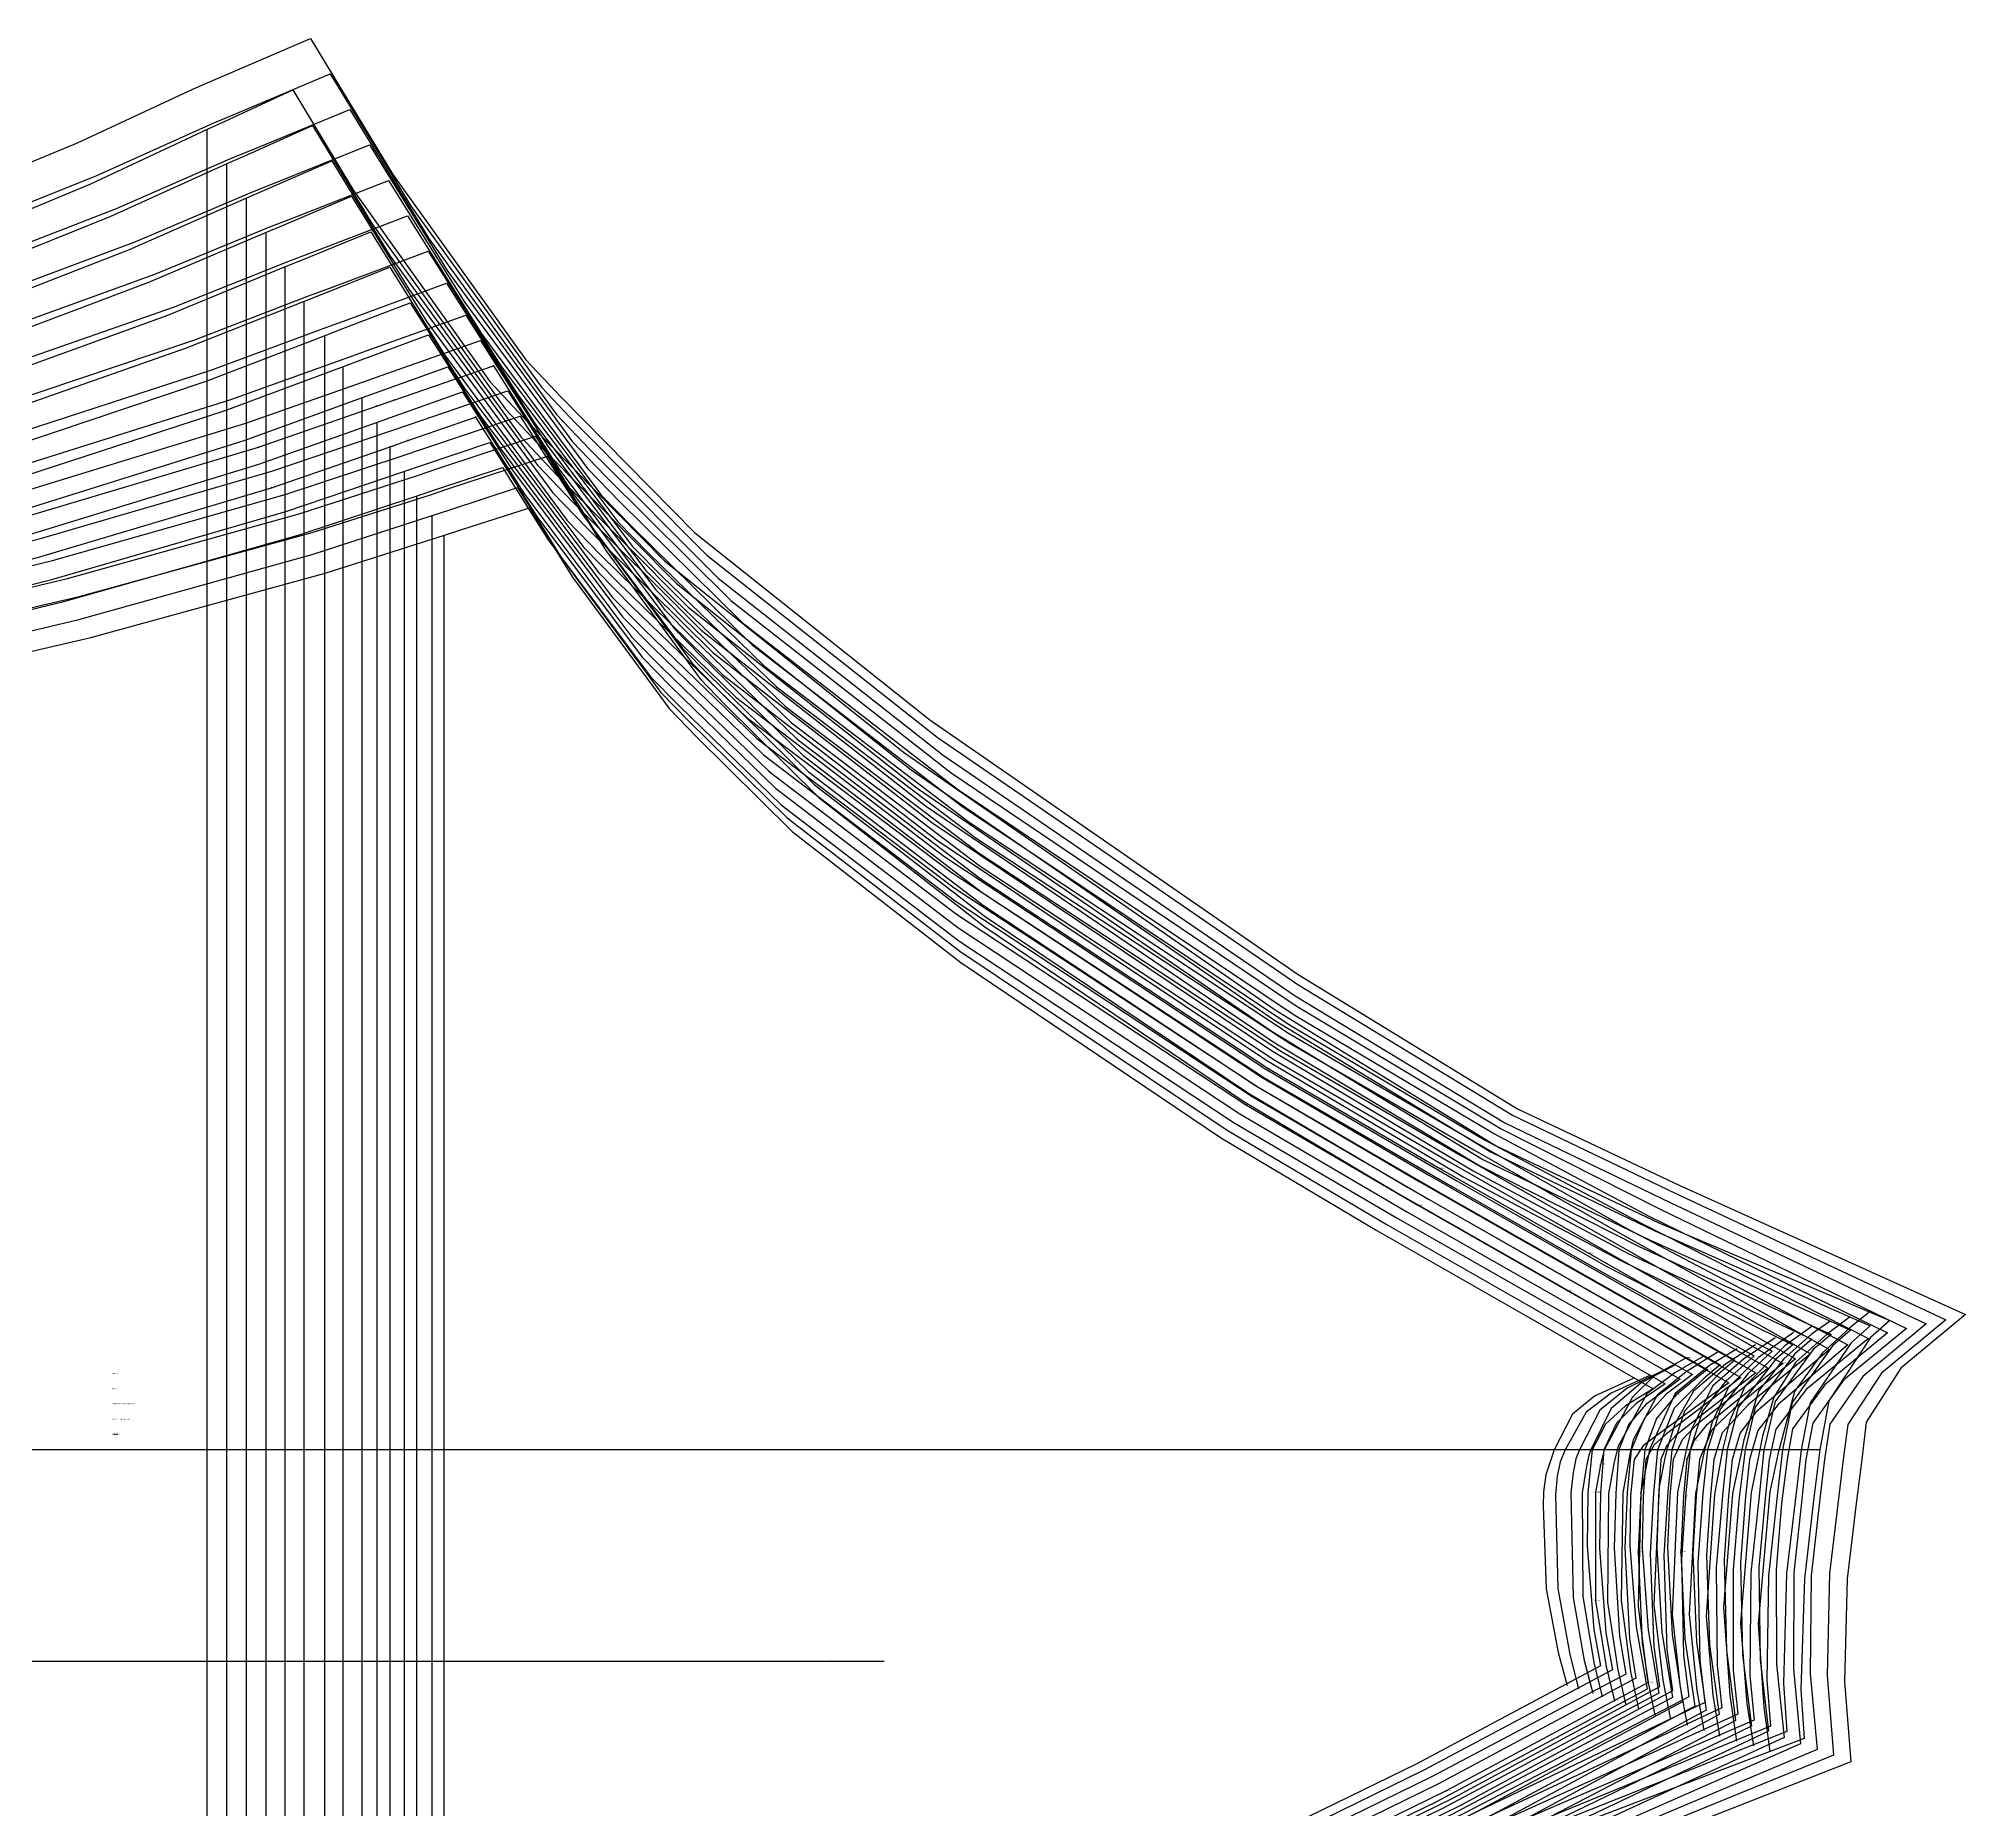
# Model space of a CAD drawing. Extents: x -295 to 1955, y -1240 to 914.
# Drawn here: x 1504.3 to 1955.4, y 499.4 to 914 of the extents above; entities that cross this region are included whole.
import ezdxf

# ---------------------------------------------------------------- set-up
doc = ezdxf.new("R2010")
doc.units = 0

# ---------------------------------------------------------------- blocks, each defined once
blk = doc.blocks.new('GMH2446F17SA_42')
at = {"layer": '1'}
for points in [[(1143.1474, 728.8353), (1261.6079, 739.3966), (1274.2037, 740.6183), (1332.0599, 747.6592), (1394.9452, 757.8954), (1456.0119, 769.9426), (1513.807, 783.4326), (1568.318, 798.383), (1596.0192, 807.2425), (1600.134, 808.5913), (1623.4131, 816.2418)], [(1623.4131, 816.2418), (1637.1063, 794.1819), (1659.1763, 764.126), (1664.9269, 758.152), (1687.035, 736.247), (1725.8132, 706.0743), (1786.476, 665.1651), (1822.5644, 643.6106), (1857.4665, 623.7199), (1899.981, 599.3283)], [(1899.981, 599.3283), (1882.8995, 586.7908), (1879.948, 584.5506), (1877.8144, 581.3603), (1876.9788, 572.8666), (1876.8416, 561.1851), (1878.2996, 542.2164), (1880.9209, 527.5834)], [(1880.9209, 527.5834), (1831.3782, 501.1522), (1799.8212, 485.7192), (1751.9752, 460.4716), (1713.0294, 436.1562), (1662.2802, 398.2644), (1636.423, 371.4801), (1623.3852, 350.9137)]]:
    blk.add_lwpolyline(points, dxfattribs=at)
at = {"layer": '14'}
for points in [[(1153.1474, 719.8945), (1262.7712, 729.6303), (1275.5271, 730.8647), (1333.6982, 737.9259), (1396.9442, 748.1977), (1458.336, 760.2855), (1516.4842, 773.8415), (1571.3812, 788.8758), (1599.2857, 797.7912), (1603.4106, 799.1145), (1619.217, 804.2021)], [(1619.217, 804.2021), (1629.3135, 787.9588), (1651.9449, 757.1791), (1658.1832, 750.7047), (1680.7434, 728.3806), (1720.1719, 697.7431), (1781.2563, 656.6053), (1817.5707, 634.9467), (1852.5313, 615.023), (1882.2874, 597.8703)], [(1882.2874, 597.8703), (1875.8307, 593.9359), (1871.1546, 589.6102), (1867.9821, 583.6032), (1866.9991, 573.5702), (1866.8315, 561.1826), (1868.4317, 541.5814), (1870.0014, 533.0724)], [(1870.0014, 533.0724), (1826.8138, 510.0524), (1795.2898, 494.6346), (1747.0222, 469.166), (1707.4363, 444.4594), (1655.7143, 405.8514), (1629.0545, 378.3534), (1619.1561, 363.0372)]]:
    blk.add_lwpolyline(points, dxfattribs=at)
at = {"layer": '5'}
blk.add_line((1315.5194, 534.1621), (1702.27, 534.1621), dxfattribs=at)
at = {"layer": '7'}
blk.add_line((1315.5194, 534.1621), (1702.27, 534.1621), dxfattribs=at)
at = {"layer": '8'}
for p, q in [((1599.2171, 369.5751), (1599.2171, 797.7683)), ((1867.9796, 583.6032), (1153.1474, 583.6032))]:
    blk.add_line(p, q, dxfattribs=at)
blk.add_lwpolyline([(1877.6189, 600.3036), (1868.5587, 596.2016), (1863.4304, 591.9928), (1859.0895, 583.6032), (1857.1972, 577.7535), (1856.5902, 573.8216), (1856.5267, 570.4917), (1857.2074, 551.0403), (1860.0471, 536.1763), (1862.1248, 528.4572)], dxfattribs=at)
at = {"layer": '1'}
for s, p in [('SIZE: 42', (1521.5642, 587.1337)), ('Piece Name: GMH2446F17SA', (1521.5642, 583.5778))]:
    blk.add_text(s, height=0.25, dxfattribs=at).set_placement(p)
blk = doc.blocks.new('GMH2446F17SA_44')
at = {"layer": '1'}
for points in [[(1140.3254, 731.3346), (1258.8291, 742.437), (1271.4301, 743.7171), (1329.3014, 751.0247), (1392.1893, 761.553), (1453.2484, 773.8822), (1511.0283, 787.6439), (1565.5138, 802.8509), (1593.1973, 811.8425), (1597.3121, 813.2065), (1620.5912, 820.9407)], [(1620.5912, 820.9407), (1634.6628, 798.4313), (1657.3221, 767.7735), (1663.2225, 761.6851), (1685.8946, 739.361), (1725.638, 708.6372), (1787.7918, 667.0066), (1824.7564, 645.0864), (1859.6585, 625.1957), (1902.803, 600.5297)], [(1902.803, 600.5297), (1885.4014, 587.3573), (1882.5312, 584.8198), (1880.583, 581.3603), (1879.9455, 572.7802), (1879.7499, 560.578), (1881.1012, 541.4188), (1883.6564, 526.6284)], [(1883.6564, 526.6284), (1833.1562, 499.6892), (1801.5992, 484.2561), (1753.7532, 459.0085), (1713.3139, 433.8829), (1660.6063, 394.7059), (1633.9973, 367.2866), (1620.5632, 346.2147)]]:
    blk.add_lwpolyline(points, dxfattribs=at)
at = {"layer": '14'}
for points in [[(1150.3254, 722.3938), (1259.9925, 732.6377), (1272.7534, 733.933), (1330.9372, 741.2635), (1394.1857, 751.8324), (1455.575, 764.2124), (1513.708, 778.0427), (1568.5796, 793.3411), (1596.4637, 802.3911), (1600.5887, 803.7348), (1616.3951, 808.9012)], [(1616.3951, 808.9012), (1626.771, 792.3226), (1650.0069, 760.9155), (1656.4102, 754.3115), (1679.5496, 731.5531), (1719.9636, 700.3415), (1782.5594, 658.4595), (1819.7627, 636.4225), (1854.7233, 616.4987), (1885.1093, 599.0717)], [(1885.1093, 599.0717), (1878.3326, 594.5023), (1873.7377, 589.8795), (1870.7507, 583.6032), (1869.9658, 573.4838), (1869.7398, 560.5755), (1871.213, 540.7381), (1872.737, 532.1173)], [(1872.737, 532.1173), (1828.5918, 508.5893), (1797.0678, 493.1715), (1748.8002, 467.7029), (1707.7259, 442.1887), (1654.0404, 402.2929), (1626.5526, 374.0709), (1616.3341, 358.3382)]]:
    blk.add_lwpolyline(points, dxfattribs=at)
at = {"layer": '5'}
blk.add_line((1312.6974, 534.1621), (1699.448, 534.1621), dxfattribs=at)
at = {"layer": '7'}
blk.add_line((1312.6974, 534.1621), (1699.448, 534.1621), dxfattribs=at)
at = {"layer": '8'}
for p, q in [((1596.3951, 364.9752), (1596.3951, 802.3683)), ((1870.7481, 583.6032), (1150.3254, 583.6032))]:
    blk.add_line(p, q, dxfattribs=at)
blk.add_lwpolyline([(1881.4797, 601.0352), (1872.4499, 596.8594), (1866.5775, 592.4601), (1861.6981, 583.6032), (1860.5323, 580.7838), (1859.8058, 577.4945), (1859.4172, 573.1206), (1860.0014, 551.1928), (1862.7548, 535.6962), (1864.8122, 527.6393)], dxfattribs=at)
at = {"layer": '1'}
for s, p in [('SIZE: 44', (1521.5642, 587.1337)), ('Piece Name: GMH2446F17SA', (1521.5642, 583.5778))]:
    blk.add_text(s, height=0.25, dxfattribs=at).set_placement(p)
blk = doc.blocks.new('GMH2446F17SA_46')
at = {"layer": '1'}
for points in [[(1136.8101, 733.834), (1255.3595, 745.4774), (1267.9655, 746.8159), (1325.847, 754.3902), (1388.74, 765.2081), (1449.7914, 777.8217), (1507.5561, 791.8552), (1562.0162, 807.3187), (1589.6794, 816.4424), (1593.7967, 817.8216), (1617.0733, 825.6398)], [(1617.0733, 825.6398), (1631.6376, 802.635), (1655.059, 771.3244), (1661.1448, 765.1141), (1684.5306, 742.3506), (1725.4729, 711.0705), (1789.4605, 668.7363), (1827.5021, 646.4707), (1862.4043, 626.58), (1906.3183, 601.6499)], [(1906.3183, 601.6499), (1887.6493, 587.0906), (1885.3989, 584.5785), (1884.0654, 581.3603), (1883.504, 572.671), (1883.1713, 560.6873), (1884.3295, 540.9235), (1886.7832, 525.6454)], [(1886.7832, 525.6454), (1835.1501, 498.2236), (1803.5956, 482.7906), (1755.7471, 457.543), (1713.7304, 431.7975), (1658.9198, 391.5868), (1631.1271, 363.3013), (1617.0479, 341.5158)]]:
    blk.add_lwpolyline(points, dxfattribs=at)
at = {"layer": '14'}
for points in [[(1146.8101, 724.8932), (1256.5203, 735.6476), (1269.2863, 736.9988), (1327.4828, 744.6036), (1390.7364, 755.4672), (1452.1181, 768.1392), (1510.2358, 782.2464), (1565.082, 797.8064), (1592.9483, 806.9911), (1597.0733, 808.3551), (1612.8797, 813.6001)], [(1612.8797, 813.6001), (1623.6189, 796.6507), (1647.6396, 764.5604), (1654.2436, 757.8243), (1678.1146, 734.6061), (1719.7553, 702.8155), (1784.2154, 660.2045), (1822.5085, 637.8067), (1857.469, 617.883), (1888.6272, 600.1919)], [(1888.6272, 600.1919), (1880.5805, 594.2356), (1876.6054, 589.6382), (1874.2356, 583.6032), (1873.5269, 573.3746), (1873.1611, 560.6847), (1874.4057, 540.0929), (1875.8637, 531.1344)], [(1875.8637, 531.1344), (1830.5882, 507.1237), (1799.0643, 491.7059), (1750.7967, 466.2374), (1708.1424, 440.1033), (1652.3539, 399.1737), (1623.5554, 369.9561), (1612.8188, 353.6392)]]:
    blk.add_lwpolyline(points, dxfattribs=at)
at = {"layer": '5'}
blk.add_line((1309.1821, 534.1621), (1695.9327, 534.1621), dxfattribs=at)
at = {"layer": '7'}
blk.add_line((1309.1821, 534.1621), (1695.9327, 534.1621), dxfattribs=at)
at = {"layer": '8'}
for p, q in [((1592.8798, 360.3752), (1592.8798, 806.9682)), ((1874.233, 583.6032), (1146.8101, 583.6032))]:
    blk.add_line(p, q, dxfattribs=at)
blk.add_lwpolyline([(1884.7918, 602.2874), (1876.2168, 598.0507), (1869.8007, 592.8945), (1865.0103, 583.6032), (1864.195, 581.5254), (1863.5549, 578.3428), (1863.0367, 573.5524), (1863.5346, 549.0134), (1866.1685, 534.3195), (1868.132, 526.6792)], dxfattribs=at)
at = {"layer": '1'}
for s, p in [('SIZE: 46', (1521.5642, 587.1337)), ('Piece Name: GMH2446F17SA', (1521.5642, 583.5778))]:
    blk.add_text(s, height=0.25, dxfattribs=at).set_placement(p)
blk = doc.blocks.new('GMH2446F17SA_48')
at = {"layer": '1'}
for points in [[(1133.8967, 736.3334), (1252.5147, 748.8149), (1265.1283, 750.2424), (1323.0302, 758.2282), (1385.9282, 769.4981), (1446.9695, 782.5512), (1504.7088, 797.0038), (1559.1308, 812.8661), (1586.766, 822.193), (1590.8833, 823.5951), (1614.1599, 831.5402)], [(1614.1599, 831.5402), (1629.0824, 807.969), (1653.0778, 775.8888), (1659.3109, 769.5235), (1683.2682, 746.1987), (1725.2163, 714.149), (1790.7737, 670.7734), (1829.7475, 647.9566), (1864.6496, 628.0658), (1909.2317, 602.7268)], [(1909.2317, 602.7268), (1892.4194, 589.4756), (1889.0793, 585.9653), (1887.0016, 581.3603), (1886.1583, 572.8234), (1885.6326, 560.7965), (1886.7121, 540.4104), (1889.1505, 524.6421)], [(1889.1505, 524.6421), (1836.5852, 496.5243), (1805.0307, 481.0913), (1757.1822, 455.8437), (1714.1546, 429.4251), (1658.0333, 388.1755), (1628.8919, 358.4804), (1614.1345, 335.6153)]]:
    blk.add_lwpolyline(points, dxfattribs=at)
at = {"layer": '14'}
for points in [[(1143.8967, 727.3926), (1253.6729, 738.9343), (1266.4466, 740.377), (1324.6659, 748.4009), (1387.9246, 759.7268), (1449.2961, 772.8459), (1507.3884, 787.3823), (1562.1966, 803.3487), (1590.035, 812.7416), (1594.1599, 814.1361), (1609.9663, 819.5006)], [(1609.9663, 819.5006), (1620.9671, 802.127), (1645.5772, 769.234), (1652.3437, 762.3302), (1676.7988, 738.5279), (1719.4683, 705.9397), (1785.5159, 662.2542), (1824.7538, 639.2926), (1859.7144, 619.3689), (1891.5406, 601.2689)], [(1891.5406, 601.2689), (1885.3506, 596.6206), (1880.2859, 591.025), (1877.1718, 583.6032), (1876.1812, 573.527), (1875.6224, 560.794), (1876.7781, 539.4325), (1878.231, 530.1311)], [(1878.231, 530.1311), (1832.0233, 505.4245), (1800.4994, 490.0067), (1752.2317, 464.5381), (1708.5692, 437.7335), (1651.4674, 395.7625), (1621.1881, 364.9422), (1609.9054, 347.7387)]]:
    blk.add_lwpolyline(points, dxfattribs=at)
at = {"layer": '5'}
blk.add_line((1306.2687, 534.1621), (1693.0193, 534.1621), dxfattribs=at)
at = {"layer": '7'}
blk.add_line((1306.2687, 534.1621), (1693.0193, 534.1621), dxfattribs=at)
at = {"layer": '8'}
for p, q in [((1589.9664, 354.6247), (1589.9664, 812.7188)), ((1877.1693, 583.6032), (1143.8967, 583.6032))]:
    blk.add_line(p, q, dxfattribs=at)
blk.add_lwpolyline([(1887.535, 603.5371), (1879.3715, 599.2496), (1872.4372, 593.2755), (1867.6798, 583.6032), (1867.1972, 582.3408), (1866.6181, 579.2928), (1865.6859, 573.5371), (1865.8434, 549.3233), (1868.3987, 533.8395), (1870.3494, 525.7826)], dxfattribs=at)
at = {"layer": '1'}
for s, p in [('SIZE: 48', (1521.5642, 587.1337)), ('Piece Name: GMH2446F17SA', (1521.5642, 583.5778))]:
    blk.add_text(s, height=0.25, dxfattribs=at).set_placement(p)
blk = doc.blocks.new('GMH2446F17SA_50')
at = {"layer": '1'}
for points in [[(1130.5007, 738.8327), (1249.1924, 752.1525), (1261.8111, 753.6714), (1319.7333, 762.0686), (1382.6364, 773.7857), (1443.6649, 787.2807), (1501.3814, 802.1524), (1555.7678, 818.4109), (1583.3726, 827.9435), (1587.4899, 829.3659), (1610.7665, 837.4406)], [(1610.7665, 837.4406), (1626.1258, 813.2801), (1650.8146, 780.4074), (1657.2256, 773.8898), (1681.8585, 750.0011), (1724.9699, 717.1944), (1792.3358, 672.8105), (1832.3764, 649.473), (1867.2785, 629.5822), (1912.6277, 603.852)], [(1912.6277, 603.852), (1894.8045, 589.4198), (1891.8657, 585.8688), (1890.2071, 581.3603), (1889.3841, 572.77), (1888.7872, 559.6789), (1889.7245, 539.3665), (1892.046, 523.6439)], [(1892.046, 523.6439), (1838.3911, 494.8479), (1806.8341, 479.4149), (1758.9881, 454.1673), (1714.4569, 426.8674), (1656.3696, 384.2284), (1626.0852, 353.4334), (1610.7385, 329.7149)]]:
    blk.add_lwpolyline(points, dxfattribs=at)
at = {"layer": '14'}
for points in [[(1140.5007, 729.8919), (1250.3455, 742.2211), (1263.1243, 743.7578), (1321.3665, 752.2007), (1384.6302, 763.9863), (1445.9916, 777.555), (1504.0611, 792.5181), (1558.8311, 808.891), (1586.639, 818.4922), (1590.7665, 819.9197), (1606.5704, 825.401)], [(1606.5704, 825.401), (1617.8962, 807.588), (1643.2175, 773.8695), (1650.1771, 766.793), (1675.3256, 742.4065), (1719.1838, 709.0309), (1787.0628, 664.3091), (1827.3827, 640.809), (1862.3433, 620.8853), (1894.934, 602.3941)], [(1894.934, 602.3941), (1887.7357, 596.5648), (1883.0722, 590.9285), (1880.3747, 583.6032), (1879.4045, 573.4736), (1878.7771, 559.6763), (1879.7575, 538.4039), (1881.1266, 529.1328)], [(1881.1266, 529.1328), (1833.8267, 503.7481), (1802.3028, 488.3303), (1754.0351, 462.8617), (1708.8739, 435.1757), (1649.8037, 391.8154), (1618.2645, 359.7453), (1606.5094, 341.8383)]]:
    blk.add_lwpolyline(points, dxfattribs=at)
at = {"layer": '2'}
for p in [(1610.7665, 837.4406), (1610.7665, 837.4406), (1606.5704, 825.401), (1606.5704, 825.401), (1586.5704, 818.4693), (1681.8585, 750.0011), (1675.3256, 742.4065), (1792.3358, 672.8105), (1787.0628, 664.3091), (1832.3764, 649.473), (1827.3827, 640.809), (1867.2785, 629.5822), (1862.3433, 620.8853), (1889.981, 605.0814), (1894.934, 602.3941), (1894.934, 602.3941), (1912.6277, 603.852), (1912.6277, 603.852), (1870.8244, 583.6032), (1870.8244, 583.6032), (1880.3722, 583.6032), (1868.8254, 573.6209), (1879.4045, 573.4736), (1889.3841, 572.77), (1689.6233, 534.1621), (1881.1266, 529.1328), (1881.1266, 529.1328), (1873.2221, 524.891), (1892.046, 523.6439), (1892.046, 523.6439), (1833.8267, 503.7481)]:
    blk.add_point(p, dxfattribs=at)
at = {"layer": '3'}
for p in [(1583.3726, 827.9435), (1587.4899, 829.3659), (1555.7678, 818.4109), (1586.639, 818.4922), (1590.7665, 819.9197), (1626.1258, 813.2801), (1558.8311, 808.891), (1617.8962, 807.588), (1650.8146, 780.4074), (1643.2175, 773.8695), (1657.2256, 773.8898), (1650.1771, 766.793), (1724.9699, 717.1944), (1719.1838, 709.0309), (1882.7293, 601.1495), (1877.441, 595.9348), (1887.7357, 596.5648), (1883.0722, 590.9285), (1894.8045, 589.4198), (1880.3747, 583.6032), (1891.8657, 585.8688), (1869.9938, 580.1132), (1890.2071, 581.3603), (1878.7771, 559.6763), (1888.7872, 559.6789), (1868.7771, 548.2311), (1879.7575, 538.4039), (1889.7245, 539.3665), (1871.2968, 532.8819)]:
    blk.add_point(p, dxfattribs=at)
at = {"layer": '4'}
for p in [(1870.8244, 583.6032, -3.998), (1880.3747, 583.6032, -3.998), (1890.2071, 581.3603, -3.998)]:
    blk.add_point(p, dxfattribs=at)
at = {"layer": '5'}
blk.add_line((1302.8727, 534.1621), (1689.6233, 534.1621), dxfattribs=at)
at = {"layer": '7'}
blk.add_line((1302.8727, 534.1621), (1689.6233, 534.1621), dxfattribs=at)
at = {"layer": '8'}
for p, q in [((1586.5704, 348.8741), (1586.5704, 818.4693)), ((1880.3722, 583.6032), (1140.5007, 583.6032))]:
    blk.add_line(p, q, dxfattribs=at)
blk.add_lwpolyline([(1889.981, 605.0814), (1882.7293, 601.1495), (1877.441, 595.9348), (1870.8244, 583.6032), (1870.8244, 583.6032), (1869.9938, 580.1132), (1868.8254, 573.6209), (1868.7771, 548.2311), (1871.2968, 532.8819), (1873.2221, 524.891)], dxfattribs=at)
at = {"layer": '1'}
for s, p in [('SIZE: 50', (1521.5642, 601.3578)), ('Fabric: 1', (1521.5642, 597.8017)), ('CATEGORY: SLEEVE NEW FW11', (1521.5642, 594.2458)), ('ANNOTATION: 2XFABRIC', (1521.5642, 590.6898)), ('Quantity: 2', (1521.5642, 587.1337)), ('Piece Name: GMH2446F17SA', (1521.5642, 583.5778))]:
    blk.add_text(s, height=0.25, dxfattribs=at).set_placement(p)
at = {"layer": '2'}
for s, p in [('# 15', (1610.7665, 837.4406)), ('# 15', (1610.7665, 837.4406)), ('# 15', (1606.5704, 825.401)), ('# 15', (1606.5704, 825.401)), ('# 3110', (1586.5704, 818.4693)), ('# 3111', (1832.3764, 649.473)), ('# 3111', (1827.3827, 640.809)), ('# 3112', (1867.2785, 629.5822)), ('# 3112', (1862.3433, 620.8853)), ('# 3125', (1889.981, 605.0814)), ('# 3113', (1894.934, 602.3941)), ('# 3113', (1894.934, 602.3941)), ('# 3113', (1912.6277, 603.852)), ('# 3113', (1912.6277, 603.852)), ('# 3128', (1870.8244, 583.6032)), ('# 1', (1870.8244, 583.6032)), ('# 3116', (1880.3722, 583.6032)), ('# 3130', (1868.8254, 573.6209)), ('# 3117', (1879.4045, 573.4736)), ('# 3117', (1889.3841, 572.77)), ('# 3119', (1881.1266, 529.1328)), ('# 3119', (1881.1266, 529.1328)), ('# 3132', (1873.2221, 524.891)), ('# 3119', (1892.046, 523.6439)), ('# 3119', (1892.046, 523.6439)), ('# 3120', (1833.8267, 503.7481))]:
    blk.add_text(s, height=0.25, dxfattribs=at).set_placement(p)
at = {"layer": '3'}
for s, p in [('# 3110', (1583.3726, 827.9435)), ('# 3110', (1586.639, 818.4922)), ('# 3126', (1882.7293, 601.1495)), ('# 3127', (1877.441, 595.9348)), ('# 3114', (1887.7357, 596.5648)), ('# 3115', (1883.0722, 590.9285)), ('# 3114', (1894.8045, 589.4198)), ('# 3116', (1880.3747, 583.6032)), ('# 3115', (1891.8657, 585.8688)), ('# 3129', (1869.9938, 580.1132)), ('# 3116', (1890.2071, 581.3603)), ('# 3118', (1878.7771, 559.6763)), ('# 3118', (1888.7872, 559.6789)), ('# 3131', (1868.7771, 548.2311))]:
    blk.add_text(s, height=0.25, dxfattribs=at).set_placement(p)
at = {"layer": '8'}
for p in [(1889.981, 605.0814), (1880.3722, 583.6032)]:
    blk.add_text('NM', height=0.25, dxfattribs=at).set_placement(p)
blk = doc.blocks.new('GMH2446F17SA_52')
at = {"layer": '1'}
for points in [[(1127.4959, 741.3321), (1246.2536, 755.4926), (1258.8774, 757.0978), (1316.8249, 765.9066), (1379.728, 778.0757), (1440.749, 792.0127), (1498.4426, 807.3035), (1552.7884, 823.9583), (1580.3652, 833.6941), (1584.4851, 835.1393), (1607.7591, 843.341)], [(1607.7591, 843.341), (1623.4919, 818.6141), (1648.7776, 784.9667), (1655.3435, 778.2967), (1680.5707, 753.8492), (1724.7159, 720.2805), (1793.6947, 674.8654), (1834.6954, 650.9893), (1869.5975, 631.0986), (1915.6325, 604.9671)], [(1915.6325, 604.9671), (1901.1977, 593.1942), (1896.0161, 588.3326), (1893.1205, 581.3603), (1892.3229, 572.765), (1891.5889, 559.2776), (1892.4194, 538.6324), (1894.6877, 522.6457)], [(1894.6877, 522.6457), (1840.037, 493.1588), (1808.4826, 477.7258), (1760.6341, 452.4782), (1714.34, 423.8956), (1653.9744, 379.2957), (1623.2734, 347.9445), (1607.7337, 323.8145)]]:
    blk.add_lwpolyline(points, dxfattribs=at)
at = {"layer": '14'}
for points in [[(1137.4959, 732.3913), (1247.4068, 745.5053), (1260.1906, 747.136), (1318.4556, 755.998), (1381.7245, 768.2434), (1443.0757, 782.2616), (1501.1223, 797.6515), (1555.8542, 814.4307), (1583.6342, 824.2428), (1587.7617, 825.7007), (1603.5656, 831.3014)], [(1603.5656, 831.3014), (1615.1657, 813.0617), (1641.0991, 778.5405), (1648.2264, 771.2965), (1673.982, 746.3283), (1718.8968, 712.1627), (1788.409, 666.3792), (1829.7017, 642.3254), (1864.6623, 622.4017), (1897.9414, 603.5091)], [(1897.9414, 603.5091), (1894.1289, 600.3392), (1887.2226, 593.3923), (1883.2907, 583.6032), (1882.3458, 573.4686), (1881.5787, 559.275), (1882.4347, 537.5911), (1883.7682, 528.1346)], [(1883.7682, 528.1346), (1835.4752, 502.059), (1803.9512, 486.6412), (1755.6836, 461.1726), (1708.7597, 432.2065), (1647.4085, 386.8827), (1615.4121, 354.1802), (1603.5046, 335.9379)]]:
    blk.add_lwpolyline(points, dxfattribs=at)
at = {"layer": '5'}
blk.add_line((1299.8679, 534.1621), (1686.6185, 534.1621), dxfattribs=at)
at = {"layer": '7'}
blk.add_line((1299.8679, 534.1621), (1686.6185, 534.1621), dxfattribs=at)
at = {"layer": '8'}
for p, q in [((1583.5656, 343.1236), (1583.5656, 824.2199)), ((1883.2881, 583.6032), (1137.4959, 583.6032))]:
    blk.add_line(p, q, dxfattribs=at)
blk.add_lwpolyline([(1893.9968, 605.4548), (1887.3928, 601.6854), (1880.7786, 596.7197), (1874.0095, 584.289), (1873.8419, 583.6032), (1873.151, 580.7685), (1871.8302, 573.4254), (1871.6168, 547.9898), (1874.0095, 532.1097), (1875.8891, 523.837)], dxfattribs=at)
at = {"layer": '1'}
for s, p in [('SIZE: 52', (1521.5642, 587.1337)), ('Piece Name: GMH2446F17SA', (1521.5642, 583.5778))]:
    blk.add_text(s, height=0.25, dxfattribs=at).set_placement(p)
blk = doc.blocks.new('GMH2446F17SA_54')
at = {"layer": '1'}
for points in [[(1124.0135, 743.8314), (1242.8398, 758.8301), (1255.4713, 760.5243), (1313.4391, 769.7445), (1376.3473, 782.3658), (1437.3581, 796.7422), (1495.0263, 812.4521), (1549.334, 829.5056), (1576.8854, 839.4447), (1581.0027, 840.9128), (1604.2793, 849.2414)], [(1604.2793, 849.2414), (1620.4642, 823.9202), (1646.4636, 789.4727), (1653.2099, 782.6477), (1679.1306, 757.6338), (1724.4696, 723.3057), (1795.3, 676.8872), (1837.3929, 652.493), (1872.295, 632.6023), (1919.1148, 606.0821)], [(1919.1148, 606.0821), (1904.6318, 594.228), (1898.4342, 587.591), (1896.4606, 581.3603), (1895.7062, 573.0469), (1894.7943, 558.9728), (1895.5132, 537.967), (1897.723, 521.6907)], [(1897.723, 521.6907), (1841.9445, 491.5205), (1810.3876, 476.0875), (1762.5416, 450.8399), (1714.7033, 421.3861), (1652.3183, 375.4121), (1620.4134, 342.9305), (1604.2514, 317.9141)]]:
    blk.add_lwpolyline(points, dxfattribs=at)
at = {"layer": '14'}
for points in [[(1134.0135, 734.8906), (1243.9905, 748.7921), (1256.7819, 750.5142), (1315.0698, 759.7953), (1378.3438, 772.503), (1439.6847, 786.9683), (1497.706, 802.7874), (1552.3998, 819.973), (1580.1518, 829.9933), (1584.2793, 831.4818), (1600.0832, 837.2018)], [(1600.0832, 837.2018), (1612.0161, 818.5176), (1638.6836, 783.1608), (1646.0089, 775.7465), (1672.4757, 750.189), (1718.6123, 715.2361), (1789.999, 668.4188), (1832.3992, 643.8291), (1867.3598, 623.9053), (1901.4212, 604.6242)], [(1901.4212, 604.6242), (1897.5629, 601.373), (1889.6407, 592.6506), (1886.6282, 583.6032), (1885.7265, 573.7505), (1884.7842, 558.9702), (1885.5081, 536.8367), (1886.8035, 527.1796)], [(1886.8035, 527.1796), (1837.3802, 500.4207), (1805.8562, 485.0029), (1757.5886, 459.5343), (1709.1254, 429.6995), (1645.7524, 382.999), (1612.4301, 349.0062), (1600.0223, 330.0375)]]:
    blk.add_lwpolyline(points, dxfattribs=at)
at = {"layer": '5'}
blk.add_line((1296.3856, 534.1621), (1683.1361, 534.1621), dxfattribs=at)
at = {"layer": '7'}
blk.add_line((1296.3856, 534.1621), (1683.1361, 534.1621), dxfattribs=at)
at = {"layer": '8'}
for p, q in [((1580.0832, 337.373), (1580.0832, 829.9705)), ((1886.6257, 583.6032), (1134.0135, 583.6032))]:
    blk.add_line(p, q, dxfattribs=at)
blk.add_lwpolyline([(1897.5324, 606.5851), (1890.0395, 601.8861), (1883.2323, 596.453), (1877.629, 585.9552), (1877.0778, 583.6032), (1876.9331, 582.9885), (1875.2211, 573.5702), (1874.7639, 548.3632), (1877.0067, 531.7033), (1878.8406, 523.014)], dxfattribs=at)
at = {"layer": '1'}
for s, p in [('SIZE: 54', (1521.5642, 587.1337)), ('Piece Name: GMH2446F17SA', (1521.5642, 583.5778))]:
    blk.add_text(s, height=0.25, dxfattribs=at).set_placement(p)
blk = doc.blocks.new('GMH2446F17SA_56')
at = {"layer": '1'}
for points in [[(1119.5152, 746.3308), (1238.4431, 762.5614), (1251.0847, 764.3877), (1309.083, 774.2149), (1371.9988, 787.4966), (1432.9944, 802.5207), (1490.627, 818.8452), (1544.8763, 836.4855), (1572.3871, 846.7243), (1576.5044, 848.2254), (1599.781, 856.742)], [(1599.781, 856.742), (1616.484, 830.6258), (1643.3166, 795.0988), (1650.2787, 788.0579), (1677.0249, 762.2617), (1723.8066, 726.8642), (1796.8875, 679.0005), (1840.319, 653.8469), (1875.2211, 633.9561), (1923.6132, 607.088)], [(1923.6132, 607.088), (1906.3285, 592.4449), (1902.6429, 587.5783), (1900.7913, 581.3603), (1899.9074, 572.8463), (1898.9117, 557.972), (1899.4527, 536.7401), (1901.5406, 520.2759)], [(1901.5406, 520.2759), (1842.7218, 489.6638), (1811.1648, 474.2308), (1763.3189, 448.9832), (1714.1724, 418.4727), (1650.1111, 370.8959), (1616.6719, 336.7177), (1599.753, 310.4135)]]:
    blk.add_lwpolyline(points, dxfattribs=at)
at = {"layer": '14'}
for points in [[(1129.5152, 737.39), (1239.5886, 752.4497), (1252.3928, 754.3039), (1310.7112, 764.2048), (1373.9927, 777.588), (1435.321, 792.7137), (1493.3067, 809.1628), (1547.9446, 826.9479), (1575.6535, 837.2729), (1579.781, 838.8071), (1595.5849, 844.7025)], [(1595.5849, 844.7025), (1607.9013, 825.4239), (1635.4222, 788.9418), (1642.9813, 781.2913), (1670.2939, 754.9211), (1717.9037, 718.8582), (1791.5713, 670.5524), (1835.3253, 645.1829), (1870.2859, 625.2591), (1905.9195, 605.63)], [(1905.9195, 605.63), (1899.2597, 599.5899), (1893.8494, 592.6379), (1890.9589, 583.6032), (1889.9277, 573.5498), (1888.9015, 557.9695), (1889.407, 535.554), (1890.6211, 525.7648)], [(1890.6211, 525.7648), (1838.1574, 498.5639), (1806.6335, 483.1461), (1758.3658, 457.6776), (1708.5971, 426.7861), (1643.5451, 378.4829), (1608.5389, 342.5622), (1595.5239, 322.5369)]]:
    blk.add_lwpolyline(points, dxfattribs=at)
at = {"layer": '5'}
blk.add_line((1291.8872, 534.1621), (1678.6378, 534.1621), dxfattribs=at)
at = {"layer": '7'}
blk.add_line((1291.8872, 534.1621), (1678.6378, 534.1621), dxfattribs=at)
at = {"layer": '8'}
for p, q in [((1575.5849, 330.0934), (1575.5849, 837.2501)), ((1890.9564, 583.6032), (1129.5152, 583.6032))]:
    blk.add_line(p, q, dxfattribs=at)
blk.add_lwpolyline([(1901.9902, 607.3013), (1895.5182, 603.3288), (1887.4817, 596.8137), (1881.4339, 583.6946), (1881.4162, 583.6032), (1881.0148, 581.7083), (1879.4172, 573.4863), (1878.7619, 546.9687), (1880.9132, 530.22), (1882.7014, 521.4798)], dxfattribs=at)
at = {"layer": '1'}
for s, p in [('SIZE: 56', (1521.5642, 587.1337)), ('Piece Name: GMH2446F17SA', (1521.5642, 583.5778))]:
    blk.add_text(s, height=0.25, dxfattribs=at).set_placement(p)
blk = doc.blocks.new('GMH2446F17SA_58')
at = {"layer": '1'}
for points in [[(1115.248, 748.8302), (1234.2775, 766.2926), (1246.9292, 768.251), (1304.9581, 778.6828), (1367.8815, 792.6299), (1428.8618, 808.2992), (1486.4563, 825.241), (1540.6523, 843.4655), (1568.1199, 854.0039), (1572.2372, 855.5381), (1595.5138, 864.2427)], [(1595.5138, 864.2427), (1612.5368, 837.3949), (1639.9079, 800.857), (1647.0173, 793.6129), (1674.3401, 767.0547), (1722.1683, 730.5675), (1796.9154, 681.195), (1841.3476, 655.2286), (1876.2498, 635.3379), (1927.8804, 608.2005)], [(1927.8804, 608.2005), (1911.5456, 594.2737), (1906.8035, 588.1167), (1904.873, 581.3603), (1903.9079, 572.671), (1902.7674, 557.1922), (1903.2475, 535.6505), (1905.3099, 518.9398)], [(1905.3099, 518.9398), (1842.1071, 488.3176), (1810.5502, 472.8845), (1762.7042, 447.637), (1712.7424, 415.8666), (1647.7057, 366.4611), (1612.9915, 330.515), (1595.4858, 302.9128)]]:
    blk.add_lwpolyline(points, dxfattribs=at)
at = {"layer": '14'}
for points in [[(1125.248, 739.8894), (1235.4205, 756.1073), (1248.2348, 758.0961), (1306.5837, 768.6142), (1369.8754, 782.6731), (1431.1885, 798.4618), (1489.1385, 815.5382), (1543.7181, 833.9201), (1571.3863, 844.5526), (1575.5138, 846.1325), (1591.3177, 852.2031)], [(1591.3177, 852.2031), (1603.8678, 832.3784), (1631.9399, 794.8473), (1639.659, 786.9683), (1667.5608, 759.8106), (1716.2374, 722.6199), (1791.5891, 672.7699), (1836.354, 646.5647), (1871.3146, 626.6409), (1910.1867, 606.7426)], [(1910.1867, 606.7426), (1904.4768, 601.4187), (1898.01, 593.1764), (1895.0407, 583.6032), (1893.9282, 573.3746), (1892.7573, 557.1897), (1893.1916, 534.3907), (1894.3905, 524.4288)], [(1894.3905, 524.4288), (1837.5427, 497.2178), (1806.0188, 481.8), (1757.7512, 456.3314), (1707.1671, 424.1826), (1641.1398, 374.0481), (1604.739, 336.1259), (1591.2567, 315.0363)]]:
    blk.add_lwpolyline(points, dxfattribs=at)
at = {"layer": '5'}
blk.add_line((1287.62, 534.1621), (1674.3706, 534.1621), dxfattribs=at)
at = {"layer": '7'}
blk.add_line((1287.62, 534.1621), (1674.3706, 534.1621), dxfattribs=at)
at = {"layer": '8'}
for p, q in [((1571.3177, 322.8137), (1571.3177, 844.5297)), ((1895.0382, 583.6032), (1125.248, 583.6032))]:
    blk.add_line(p, q, dxfattribs=at)
blk.add_lwpolyline([(1906.2802, 608.2234), (1899.2419, 603.659), (1891.7362, 597.3547), (1887.375, 589.6915), (1885.5208, 583.6032), (1885.0433, 581.6854), (1883.7377, 574.9341), (1882.4169, 547.3193), (1884.5632, 529.6815), (1886.3819, 520.4715)], dxfattribs=at)
at = {"layer": '1'}
for s, p in [('SIZE: 58', (1521.5642, 587.1337)), ('Piece Name: GMH2446F17SA', (1521.5642, 583.5778))]:
    blk.add_text(s, height=0.25, dxfattribs=at).set_placement(p)
blk = doc.blocks.new('GMH2446F17SA_60')
at = {"layer": '1'}
for points in [[(1110.4195, 751.3295), (1229.5683, 770.222), (1242.2302, 772.3302), (1300.2946, 783.4656), (1363.2231, 798.1773), (1424.1882, 814.5984), (1481.7421, 832.2539), (1535.872, 851.1566), (1563.2913, 862.043), (1567.4087, 863.6178), (1590.6852, 872.5434)], [(1590.6852, 872.5434), (1608.0842, 844.8244), (1636.0928, 807.08), (1643.3775, 799.587), (1671.381, 772.1169), (1720.4513, 734.3293), (1797.172, 683.1483), (1842.7929, 656.2091), (1879.4832, 636.7196), (1932.7089, 609.694)], [(1932.7089, 609.694), (1918.1192, 597.7433), (1911.0046, 588.4901), (1909.4349, 581.3603), (1908.5586, 573.0012), (1907.0397, 556.0391), (1907.3673, 534.4745), (1909.3155, 517.7333)], [(1909.3155, 517.7333), (1843.56, 486.5853), (1812.003, 471.1523), (1764.1571, 445.9047), (1712.6789, 412.8872), (1645.6991, 361.5944), (1609.1078, 323.7104), (1590.6573, 294.6121)]]:
    blk.add_lwpolyline(points, dxfattribs=at)
at = {"layer": '14'}
for points in [[(1120.4195, 742.3887), (1230.7037, 759.9477), (1243.5307, 762.094), (1301.9177, 773.3284), (1365.217, 788.1697), (1426.5149, 804.7228), (1484.4243, 822.5282), (1538.9378, 841.6062), (1566.5577, 852.5917), (1570.6853, 854.2249), (1586.4891, 860.5038)], [(1586.4891, 860.5038), (1599.3136, 840.0289), (1628.0359, 801.2431), (1635.948, 793.0922), (1664.5433, 764.9871), (1714.4848, 726.4528), (1791.8304, 674.7485), (1837.7993, 647.5451), (1874.548, 628.0227), (1915.0153, 608.2361)], [(1915.0153, 608.2361), (1911.0503, 604.8883), (1902.2111, 593.5498), (1899.6026, 583.6032), (1898.5789, 573.7048), (1897.0295, 556.0365), (1897.2785, 533.207), (1898.3961, 523.2223)], [(1898.3961, 523.2223), (1838.9956, 495.4855), (1807.4717, 480.0677), (1759.2041, 454.5991), (1707.1061, 421.2057), (1639.1332, 369.1814), (1600.6674, 329.052), (1586.4282, 306.7355)]]:
    blk.add_lwpolyline(points, dxfattribs=at)
at = {"layer": '5'}
blk.add_line((1282.7915, 534.1621), (1669.542, 534.1621), dxfattribs=at)
at = {"layer": '7'}
blk.add_line((1282.7915, 534.1621), (1669.542, 534.1621), dxfattribs=at)
at = {"layer": '8'}
for p, q in [((1566.4892, 314.7746), (1566.4892, 852.5688)), ((1899.6, 583.6032), (1120.4195, 583.6032))]:
    blk.add_line(p, q, dxfattribs=at)
blk.add_lwpolyline([(1910.8522, 609.849), (1903.41, 604.8375), (1896.2142, 598.5079), (1891.218, 588.2158), (1890.0039, 583.626), (1890.0014, 583.6032), (1888.01, 573.6057), (1886.7324, 545.0637), (1888.6145, 528.0534), (1890.2706, 519.1659)], dxfattribs=at)
at = {"layer": '1'}
for s, p in [('SIZE: 60', (1521.5642, 587.1337)), ('Piece Name: GMH2446F17SA', (1521.5642, 583.5778))]:
    blk.add_text(s, height=0.25, dxfattribs=at).set_placement(p)
blk = doc.blocks.new('GMH2446F17SA_62')
at = {"layer": '1'}
for points in [[(1105.9669, 753.8289), (1225.2325, 774.1514), (1237.9072, 776.4145), (1296.0071, 788.2509), (1358.9458, 803.7348), (1419.8905, 820.9052), (1477.4037, 839.277), (1531.4677, 858.8604), (1558.8362, 870.0923), (1562.956, 871.7052), (1586.23, 880.8441)], [(1586.23, 880.8441), (1604.071, 852.2793), (1632.8035, 813.3766), (1640.2838, 805.6474), (1669.034, 777.3162), (1719.4378, 738.3171), (1798.2642, 685.4724), (1845.1475, 657.6441), (1881.2485, 638.3325), (1937.1615, 610.9793)], [(1937.1615, 610.9793), (1922.4524, 598.8686), (1914.9518, 588.5181), (1913.6996, 581.3603), (1912.3102, 571.0352), (1911.0605, 555.559), (1911.1748, 533.4331), (1913.0011, 516.2398)], [(1913.0011, 516.2398), (1844.2966, 484.6143), (1812.3917, 469.3844), (1765.6175, 444.1521), (1712.5214, 409.7452), (1643.4766, 356.357), (1605.3867, 316.7253), (1586.2046, 286.3114)]]:
    blk.add_lwpolyline(points, dxfattribs=at)
at = {"layer": '14'}
for points in [[(1115.9668, 744.8881), (1226.3654, 763.7908), (1239.2026, 766.0945), (1297.6276, 778.0452), (1360.9371, 793.6713), (1422.2172, 810.9916), (1480.086, 829.5285), (1534.536, 849.2998), (1562.1051, 860.6409), (1566.2326, 862.3275), (1582.0365, 868.8045)], [(1582.0365, 868.8045), (1595.1836, 847.6971), (1624.6475, 807.7048), (1632.7705, 799.2949), (1662.1303, 770.2982), (1713.4333, 730.5091), (1792.9099, 677.0955), (1840.1538, 648.9802), (1876.3133, 629.6356), (1919.4704, 609.5213)], [(1919.4704, 609.5213), (1915.3836, 606.0136), (1906.1583, 593.5777), (1903.8698, 583.6032), (1902.3331, 571.7388), (1901.0504, 555.5565), (1901.0427, 532.0285), (1902.0816, 521.7287)], [(1902.0816, 521.7287), (1839.7348, 493.5144), (1807.8603, 478.2998), (1760.6671, 452.8465), (1706.9537, 418.0663), (1636.9107, 363.9439), (1596.799, 321.8308), (1581.9756, 298.4348)]]:
    blk.add_lwpolyline(points, dxfattribs=at)
at = {"layer": '5'}
blk.add_line((1278.3389, 534.1621), (1665.0894, 534.1621), dxfattribs=at)
at = {"layer": '7'}
blk.add_line((1278.3389, 534.1621), (1665.0894, 534.1621), dxfattribs=at)
at = {"layer": '8'}
for p, q in [((1562.0366, 306.7355), (1562.0366, 860.6181)), ((1903.8672, 583.6032), (1115.9668, 583.6032))]:
    blk.add_line(p, q, dxfattribs=at)
blk.add_lwpolyline([(1915.1423, 611.1266), (1906.9406, 605.244), (1899.8515, 598.1523), (1896.1177, 590.1081), (1894.2914, 583.6565), (1894.2787, 583.6032), (1892.1807, 573.4279), (1890.7583, 545.0536), (1892.5185, 527.2532), (1894.139, 517.9416)], dxfattribs=at)
at = {"layer": '1'}
for s, p in [('SIZE: 62', (1521.5642, 587.1337)), ('Piece Name: GMH2446F17SA', (1521.5642, 583.5778))]:
    blk.add_text(s, height=0.25, dxfattribs=at).set_placement(p)
blk = doc.blocks.new('GMH2446F17SA_64')
at = {"layer": '1'}
for points in [[(1101.4914, 756.3282), (1220.8765, 778.0808), (1233.5612, 780.4938), (1291.6967, 793.0312), (1354.643, 809.2822), (1415.57, 827.2044), (1473.0426, 846.2899), (1527.0404, 866.5515), (1554.3632, 878.1314), (1558.4806, 879.7824), (1581.7571, 889.1448)], [(1581.7571, 889.1448), (1599.9562, 859.7265), (1629.2983, 819.6403), (1636.9462, 811.6698), (1666.3543, 782.4394), (1717.957, 742.1626), (1798.6934, 687.5374), (1846.7274, 658.7465), (1883.913, 639.9454), (1941.637, 612.0461)], [(1941.637, 612.0461), (1926.8212, 599.9455), (1919.6559, 589.8592), (1918.0277, 581.3603), (1917.1006, 572.0995), (1915.1931, 554.8122), (1915.1194, 532.318), (1916.8263, 514.8199)], [(1916.8263, 514.8199), (1844.6979, 483.0471), (1811.716, 467.388), (1764.1444, 442.43), (1710.5427, 406.7607), (1640.9467, 351.5767), (1601.5056, 309.908), (1581.7292, 278.0107)]]:
    blk.add_lwpolyline(points, dxfattribs=at)
at = {"layer": '14'}
for points in [[(1111.4914, 747.3874), (1222.0042, 767.6312), (1234.8541, 770.09), (1293.3147, 782.7569), (1356.6344, 799.1679), (1417.8966, 817.2527), (1475.7248, 836.5186), (1530.1088, 856.9833), (1557.6297, 868.6801), (1561.7571, 870.4199), (1577.561, 877.1052)], [(1577.561, 877.1052), (1590.9722, 855.3603), (1621.0585, 814.1386), (1629.3643, 805.462), (1659.3947, 775.5357), (1711.9194, 734.4233), (1793.3264, 679.1834), (1841.7337, 650.0826), (1878.9778, 631.2485), (1923.9434, 610.5881)], [(1923.9434, 610.5881), (1919.7524, 607.0905), (1910.8624, 594.9189), (1908.1954, 583.6032), (1907.121, 572.8031), (1905.1829, 554.8097), (1904.9492, 530.822), (1905.9068, 520.3089)], [(1905.9068, 520.3089), (1840.1335, 491.9473), (1807.1846, 476.3034), (1759.1914, 451.1244), (1704.9725, 415.0818), (1634.3808, 359.1637), (1592.7985, 314.7441), (1577.5001, 290.1341)]]:
    blk.add_lwpolyline(points, dxfattribs=at)
at = {"layer": '5'}
blk.add_line((1273.8634, 534.1621), (1660.6139, 534.1621), dxfattribs=at)
at = {"layer": '7'}
blk.add_line((1273.8634, 534.1621), (1660.6139, 534.1621), dxfattribs=at)
at = {"layer": '8'}
for p, q in [((1557.5611, 298.6964), (1557.5611, 868.6572)), ((1908.1928, 583.6032), (1111.4914, 583.6032))]:
    blk.add_line(p, q, dxfattribs=at)
blk.add_lwpolyline([(1919.4171, 612.4601), (1913.1839, 608.0888), (1903.824, 598.6298), (1900.2807, 590.4662), (1898.5383, 583.6032), (1898.5383, 583.6032), (1896.6308, 573.2425), (1894.6902, 544.6268), (1896.2726, 526.2119), (1897.8271, 516.57)], dxfattribs=at)
at = {"layer": '1'}
for s, p in [('SIZE: 64', (1521.5642, 587.1337)), ('Piece Name: GMH2446F17SA', (1521.5642, 583.5778))]:
    blk.add_text(s, height=0.25, dxfattribs=at).set_placement(p)
blk = doc.blocks.new('GMH2446F17SA_66')
at = {"layer": '1'}
for points in [[(1096.9092, 758.8276), (1216.4137, 782.0102), (1229.1111, 784.5781), (1287.2797, 797.8191), (1350.2336, 814.8397), (1411.1428, 833.5112), (1468.5747, 853.313), (1522.5065, 874.2528), (1549.7811, 886.1807), (1553.8984, 887.8697), (1577.175, 897.4456)], [(1577.175, 897.4456), (1595.6839, 867.2246), (1625.562, 826.0208), (1633.3623, 817.8216), (1663.3572, 787.7429), (1716.0393, 746.2419), (1798.5029, 689.9123), (1847.5808, 660.1969), (1886.2396, 641.5583), (1946.2192, 613.123)], [(1946.2192, 613.123), (1931.3449, 600.8294), (1923.6487, 589.6179), (1922.3762, 581.3603), (1921.3145, 572.1401), (1919.3155, 554.0934), (1919.0767, 531.2537), (1920.6845, 513.4738)], [(1920.6845, 513.4738), (1845.0357, 481.5231), (1810.9616, 465.8361), (1763.8878, 440.7383), (1708.7927, 403.4003), (1637.3374, 345.7499), (1597.1876, 302.6309), (1577.147, 269.7099)]]:
    blk.add_lwpolyline(points, dxfattribs=at)
at = {"layer": '14'}
for points in [[(1106.9092, 749.8868), (1217.5338, 771.4742), (1230.3964, 774.0905), (1288.8951, 787.4737), (1352.2249, 804.6695), (1413.472, 823.5214), (1471.257, 843.5188), (1525.5749, 864.677), (1553.0475, 876.7293), (1557.175, 878.5226), (1572.9789, 885.4059)], [(1572.9789, 885.4059), (1586.6187, 863.0616), (1617.2511, 820.6817), (1625.7194, 811.7485), (1656.3493, 780.9434), (1709.9738, 738.5685), (1793.1257, 681.5811), (1842.5872, 651.5329), (1881.3044, 632.8614), (1928.5255, 611.6651)], [(1928.5255, 611.6651), (1924.2761, 607.9745), (1914.8553, 594.6776), (1912.5439, 583.6032), (1911.3348, 572.8437), (1909.3054, 554.0909), (1908.8736, 529.6713), (1909.7651, 518.9627)], [(1909.7651, 518.9627), (1840.4714, 490.4233), (1806.4303, 474.7514), (1758.9348, 449.4327), (1703.225, 411.7239), (1630.7715, 353.3369), (1588.4221, 307.2791), (1572.9179, 281.8334)]]:
    blk.add_lwpolyline(points, dxfattribs=at)
at = {"layer": '5'}
blk.add_line((1269.2812, 534.1621), (1656.0318, 534.1621), dxfattribs=at)
at = {"layer": '7'}
blk.add_line((1269.2812, 534.1621), (1656.0318, 534.1621), dxfattribs=at)
at = {"layer": '8'}
for p, q in [((1552.9789, 290.6573), (1552.9789, 876.7065)), ((1912.5413, 583.6032), (1106.9092, 583.6032))]:
    blk.add_line(p, q, dxfattribs=at)
blk.add_lwpolyline([(1923.6868, 613.6412), (1919.3714, 610.705), (1912.9198, 604.9315), (1906.9863, 597.3852), (1903.5472, 585.9958), (1903.0341, 583.6032), (1900.8497, 573.4304), (1898.7948, 546.7071), (1900.2223, 526.1814), (1901.7768, 515.4219)], dxfattribs=at)
at = {"layer": '1'}
for s, p in [('SIZE: 66', (1521.5642, 587.1337)), ('Piece Name: GMH2446F17SA', (1521.5642, 583.5778))]:
    blk.add_text(s, height=0.25, dxfattribs=at).set_placement(p)
blk = doc.blocks.new('GMH2446F17SA_68')
at = {"layer": '1'}
for points in [[(1092.3118, 761.327), (1211.9331, 785.9421), (1224.6433, 788.6599), (1282.8474, 802.6045), (1345.8089, 820.3946), (1406.7003, 839.818), (1464.0891, 860.3361), (1517.9574, 881.9541), (1545.1836, 894.2299), (1549.301, 895.9571), (1572.5776, 905.7463)], [(1572.5776, 905.7463), (1591.4955, 874.7303), (1622.0441, 832.4317), (1630.0247, 824.0116), (1660.7155, 793.1176), (1714.6423, 750.4735), (1799.0694, 692.5641), (1849.3258, 662.0079), (1887.6315, 643.631), (1950.8166, 614.0806)], [(1950.8166, 614.0806), (1935.7366, 601.5584), (1927.855, 589.5798), (1926.778, 581.3603), (1925.7595, 572.8564), (1923.5421, 554.6522), (1923.0442, 530.7737), (1924.5327, 512.1657)], [(1924.5327, 512.1657), (1846.5851, 480.2937), (1810.0904, 463.9742), (1763.804, 439.1711), (1708.5158, 401.1422), (1636.8751, 342.5216), (1593.9745, 296.5298), (1572.5496, 261.4092)]]:
    blk.add_lwpolyline(points, dxfattribs=at)
at = {"layer": '14'}
for points in [[(1102.3118, 752.3862), (1213.0507, 775.3173), (1225.9234, 778.091), (1284.4628, 792.193), (1347.7977, 810.1737), (1409.0295, 829.7901), (1466.7739, 850.519), (1521.0257, 872.3707), (1548.4501, 884.7786), (1552.5776, 886.6226), (1568.3815, 893.7067)], [(1568.3815, 893.7067), (1582.3185, 870.7679), (1613.6392, 827.2501), (1622.3031, 818.0731), (1653.6467, 786.4221), (1708.5412, 742.8611), (1793.6795, 684.2583), (1844.3322, 653.3439), (1882.6963, 634.934), (1933.1229, 612.6227)], [(1933.1229, 612.6227), (1928.6678, 608.7034), (1919.0615, 594.6395), (1916.9457, 583.6032), (1915.7798, 573.56), (1913.5319, 554.6497), (1912.7978, 528.9424), (1913.6132, 517.6546)], [(1913.6132, 517.6546), (1842.0207, 489.1939), (1805.5591, 472.8896), (1758.851, 447.8655), (1702.9507, 409.4684), (1630.3092, 350.1086), (1584.9346, 300.7843), (1568.3205, 273.5326)]]:
    blk.add_lwpolyline(points, dxfattribs=at)
at = {"layer": '5'}
blk.add_line((1264.6838, 534.1621), (1651.4344, 534.1621), dxfattribs=at)
at = {"layer": '7'}
blk.add_line((1264.6838, 534.1621), (1651.4344, 534.1621), dxfattribs=at)
at = {"layer": '8'}
for p, q in [((1548.3815, 282.6182), (1548.3815, 884.7557)), ((1916.9431, 583.6032), (1102.3118, 583.6032))]:
    blk.add_line(p, q, dxfattribs=at)
blk.add_lwpolyline([(1928.1648, 614.5835), (1923.1052, 610.7634), (1915.6655, 604.1695), (1910.5652, 595.945), (1907.8753, 586.8213), (1907.2327, 583.6032), (1905.2363, 573.6463), (1902.7598, 543.1409), (1904.2558, 524.2281), (1905.7824, 514.3221)], dxfattribs=at)
at = {"layer": '1'}
for s, p in [('SIZE: 68', (1521.5642, 587.1337)), ('Piece Name: GMH2446F17SA', (1521.5642, 583.5778))]:
    blk.add_text(s, height=0.25, dxfattribs=at).set_placement(p)
blk = doc.blocks.new('GMH2446F17SA_70')
at = {"layer": '1'}
for points in [[(1087.7195, 763.8263), (1207.4602, 789.8689), (1220.1805, 792.7391), (1278.4201, 807.3848), (1341.3893, 825.9446), (1402.2629, 846.1172), (1459.6111, 867.3491), (1513.4133, 889.6452), (1540.5913, 902.269), (1544.7087, 904.0368), (1567.9852, 914.047)], [(1567.9852, 914.047), (1587.2486, 882.2157), (1618.3814, 838.7919), (1626.5246, 830.1406), (1657.8454, 798.3932), (1712.9202, 754.5299), (1799.176, 694.9288), (1850.5323, 663.4582), (1888.5663, 645.4725), (1955.4089, 615.3252)], [(1955.4089, 615.3252), (1940.24, 602.7598), (1932.1806, 590.0649), (1931.1849, 581.3603), (1929.7955, 571.0302), (1927.7305, 553.4407), (1927.1235, 529.3589), (1928.5433, 510.5858)], [(1928.5433, 510.5858), (1845.9451, 478.0839), (1809.7399, 462.0083), (1763.6008, 437.3525), (1707.3093, 398.079), (1634.4342, 337.6346), (1590.0655, 289.682), (1567.9573, 253.1085)]]:
    blk.add_lwpolyline(points, dxfattribs=at)
at = {"layer": '14'}
for points in [[(1097.7195, 754.8855), (1208.5727, 779.1603), (1221.4581, 782.0889), (1280.0331, 796.9047), (1343.3781, 815.6703), (1404.5921, 836.0512), (1462.2984, 857.5091), (1516.4816, 880.0542), (1543.8578, 892.8177), (1547.9853, 894.7151), (1563.7892, 902.0074)], [(1563.7892, 902.0074), (1577.9801, 878.4616), (1609.8978, 833.7703), (1618.7395, 824.3418), (1650.7232, 791.807), (1706.7861, 746.9861), (1793.7734, 686.6459), (1845.5387, 654.7943), (1883.631, 636.7755), (1937.7153, 613.8673)], [(1937.7153, 613.8673), (1933.1712, 609.9049), (1923.3871, 595.1246), (1921.3526, 583.6032), (1919.8159, 571.7337), (1917.7204, 553.4381), (1916.8542, 527.4768), (1917.6238, 516.0747)], [(1917.6238, 516.0747), (1841.3807, 486.9841), (1805.2085, 470.9237), (1758.6478, 446.0469), (1701.7467, 406.4077), (1627.8683, 345.2216), (1580.8859, 293.6723), (1563.7282, 265.2319)]]:
    blk.add_lwpolyline(points, dxfattribs=at)
at = {"layer": '5'}
blk.add_line((1260.0915, 534.1621), (1646.8421, 534.1621), dxfattribs=at)
at = {"layer": '7'}
blk.add_line((1260.0915, 534.1621), (1646.8421, 534.1621), dxfattribs=at)
at = {"layer": '8'}
for p, q in [((1543.7892, 274.5791), (1543.7892, 892.7948)), ((1921.35, 583.6032), (1097.7195, 583.6032))]:
    blk.add_line(p, q, dxfattribs=at)
blk.add_lwpolyline([(1932.8131, 615.7494), (1928.3223, 612.2061), (1921.8504, 606.2701), (1915.4141, 597.3166), (1911.7692, 583.7682), (1911.7336, 583.6032), (1909.6254, 573.8191), (1906.8466, 542.8666), (1908.1725, 523.3112), (1909.633, 513.0597)], dxfattribs=at)
at = {"layer": '1'}
for s, p in [('SIZE: 70', (1521.5642, 587.1337)), ('Piece Name: GMH2446F17SA', (1521.5642, 583.5778))]:
    blk.add_text(s, height=0.25, dxfattribs=at).set_placement(p)

msp = doc.modelspace()

# ---------------------------------------------------------------- block references
at = {"layer": '1'}
for name in ['GMH2446F17SA_70', 'GMH2446F17SA_68', 'GMH2446F17SA_66', 'GMH2446F17SA_64', 'GMH2446F17SA_62', 'GMH2446F17SA_60', 'GMH2446F17SA_58', 'GMH2446F17SA_56', 'GMH2446F17SA_54', 'GMH2446F17SA_52', 'GMH2446F17SA_50', 'GMH2446F17SA_48', 'GMH2446F17SA_46', 'GMH2446F17SA_44', 'GMH2446F17SA_42']:
    msp.add_blockref(name, (0, 0), dxfattribs=at)

doc.saveas('drawing.dxf')
